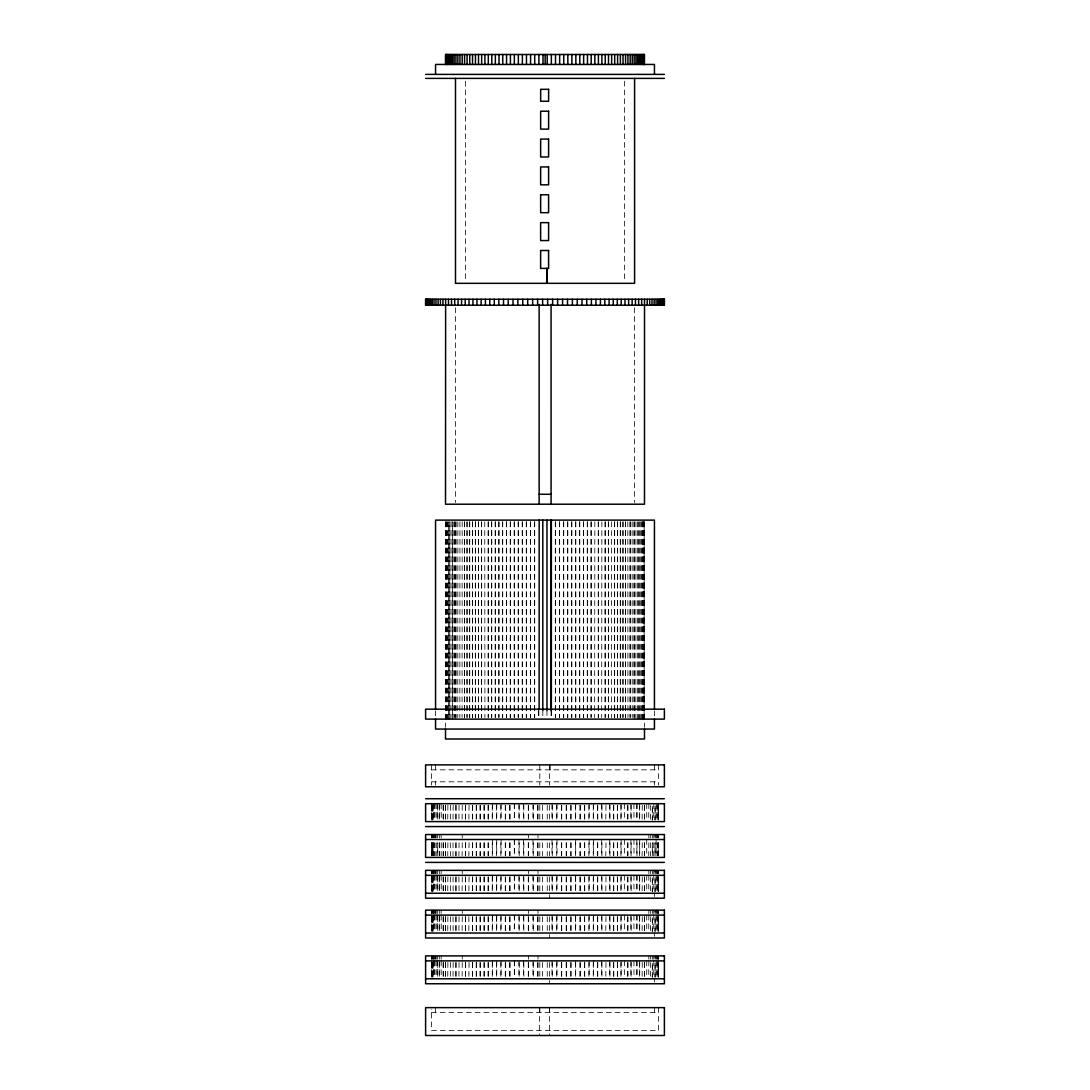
<?xml version="1.0" encoding="UTF-8"?>
<svg xmlns="http://www.w3.org/2000/svg" width="1090" height="1090" viewBox="0 0 1090 1090"><rect width="100%" height="100%" fill="white"/><g stroke="black" fill="none" stroke-linecap="round" stroke-linejoin="round"><path stroke-width="0.75" stroke-dasharray="5 3.75" d="M431.408 769.853L658.592 769.853M431.408 781.803L658.592 781.803M431.381 1012.61L658.619 1012.61M658.592 764.88L658.592 785.127M658.619 803.698L658.524 819.98M658.619 834.531L658.524 837.856M658.619 842.761L658.524 855.786M658.619 870.351L658.524 873.662M658.619 875.325L658.524 891.606M658.619 910.136L658.524 913.461M658.619 915.123L658.524 931.391M658.619 955.903L658.524 959.227M658.619 960.876L658.524 977.158M658.619 1007.637L658.619 1030.513L431.381 1030.513L431.381 1009.299M657.747 803.698L657.706 819.98M657.747 834.531L657.706 837.856M657.747 842.761L657.706 855.786M657.747 870.351L657.706 873.662M657.747 875.325L657.706 891.606M657.747 910.136L657.706 913.461M657.747 915.123L657.706 931.391M657.747 955.903L657.706 959.227M657.747 960.876L657.706 977.158M657.052 805.319L657.011 819.98M657.052 834.531L657.011 837.856M657.052 842.761L657.011 855.786M657.052 870.351L657.011 873.662M657.052 876.946L657.011 891.606M657.052 910.136L657.011 913.461M657.052 916.745L657.011 931.391M657.052 955.903L657.011 959.227M657.052 962.511L657.011 977.158M656.166 803.698L656.112 819.98M656.166 834.531L656.112 837.856M656.112 839.504L656.112 855.786M656.166 870.351L656.112 873.662M656.166 875.325L656.112 891.606M656.166 910.136L656.112 913.461M656.166 915.123L656.112 931.391M656.166 955.903L656.112 959.227M656.166 960.876L656.112 977.158M654.436 710.816L654.436 717.452M654.422 764.88L654.422 769.853M654.422 781.803L654.422 785.127M654.45 893.228L654.45 896.552M654.45 933.026L654.45 936.337M654.45 978.793L654.45 982.104M654.45 1007.637L654.45 1012.61M653.809 803.698L653.741 819.98M653.809 834.531L653.741 837.856M653.809 842.761L653.741 855.786M653.809 870.351L653.741 873.662M653.809 875.325L653.741 891.606M653.809 910.136L653.741 913.461M653.809 915.123L653.741 931.391M653.809 955.903L653.741 959.227M653.809 960.876L653.741 977.158M652.351 834.531L652.351 837.856M652.351 870.351L652.351 873.662M652.351 910.136L652.351 913.461M652.351 955.903L652.351 959.227M650.689 805.319L650.594 819.98M650.689 834.531L650.689 837.856M650.689 842.761L650.594 855.786M650.689 870.351L650.689 873.662M650.689 876.946L650.594 891.606M650.689 910.136L650.689 913.461M650.689 916.745L650.594 931.391M650.689 955.903L650.689 959.227M650.689 962.511L650.594 977.158M648.85 803.698L648.754 819.98M648.85 834.531L648.85 837.856M648.85 842.761L648.754 855.786M648.85 870.351L648.85 873.662M648.85 875.325L648.754 891.606M648.85 910.136L648.85 913.461M648.85 915.123L648.754 931.391M648.85 955.903L648.85 959.227M648.85 960.876L648.754 977.158M646.724 803.698L646.724 819.98M646.724 839.504L646.724 855.786M646.724 875.325L646.724 891.606M646.724 915.123L646.724 931.391M646.724 960.876L646.724 977.158M644.626 805.319L644.626 819.98M644.626 842.761L644.626 855.786M644.626 876.946L644.626 891.606M644.626 916.745L644.626 931.391M644.626 962.511L644.626 977.158M644.49 521.824L644.49 727.398M644.503 805.319L644.503 819.98M644.503 842.761L644.503 855.786M644.503 876.946L644.503 891.606M644.503 916.745L644.503 931.391M644.503 962.511L644.503 977.158M643.727 521.824L643.727 719.114M643.7 521.824L643.7 719.114M643.086 521.824L643.114 719.114M642.337 521.824L642.337 719.114M642.296 521.824L642.296 719.114M642.255 805.319L642.119 819.98M642.255 842.761L642.119 855.786M642.255 876.946L642.119 891.606M642.255 916.745L642.119 931.391M642.255 962.511L642.119 977.158M641.397 521.824L641.342 719.114M640.28 521.824L640.212 719.114M639.707 803.698L639.707 819.98M639.707 839.504L639.707 855.786M639.707 875.325L639.707 891.606M639.707 915.123L639.707 931.391M639.707 960.876L639.707 977.158M639.571 805.319L639.571 819.98M639.571 842.761L639.571 855.786M639.571 876.946L639.571 891.606M639.571 916.745L639.571 931.391M639.571 962.511L639.571 977.158M638.999 521.824L638.999 719.114M638.917 521.824L638.917 719.114M637.541 521.824L637.459 719.114M636.996 803.698L636.996 819.98M636.996 842.761L636.996 855.786M636.996 875.325L636.996 891.606M636.996 915.123L636.996 931.391M636.996 960.876L636.996 977.158M636.846 803.698L636.846 819.98M636.846 839.504L636.846 855.786M636.846 875.325L636.846 891.606M636.846 915.123L636.846 931.391M636.846 960.876L636.846 977.158M635.933 521.824L635.851 719.114M634.544 307.721L634.544 502.517M634.162 521.824L634.162 717.411M634.067 521.824L634.067 719.114M633.971 803.698L633.971 819.98M633.971 839.504L633.971 855.786M633.971 875.325L633.971 891.606M633.971 915.123L633.971 931.391M633.971 960.876L633.971 977.158M632.132 521.824L632.241 717.411M631.096 805.319L631.096 819.98M631.096 842.761L631.096 855.786M631.096 876.946L631.096 891.606M631.096 916.745L631.096 931.391M631.096 962.511L631.096 977.158M630.933 803.698L630.933 819.98M630.933 839.504L630.933 855.786M630.933 875.325L630.933 891.606M630.933 915.123L630.933 931.391M630.933 960.876L630.933 977.158M630.156 521.824L630.156 717.411M630.047 521.824L630.047 717.411M627.813 521.824L627.935 717.411M627.908 805.319L627.908 819.98M627.908 842.761L627.908 855.786M627.908 876.946L627.908 891.606M627.908 916.745L627.908 931.391M627.908 962.511L627.908 977.158M627.745 805.319L627.745 819.98M627.745 842.761L627.745 855.786M627.745 876.946L627.745 891.606M627.745 916.745L627.745 931.391M627.745 962.511L627.745 977.158M625.551 521.824L625.551 717.411M625.428 521.824L625.428 717.411M624.638 81.191L624.638 279.939M624.584 803.698L624.406 819.98M624.584 839.504L624.406 855.786M624.584 875.325L624.406 891.606M624.584 915.123L624.406 931.391M624.584 960.876L624.406 977.158M623.044 521.824L623.044 717.411M622.908 521.824L622.908 717.411M621.123 803.698L621.123 819.98M621.123 839.504L621.123 855.786M621.123 875.325L621.123 891.606M621.123 915.123L621.123 931.391M621.123 960.876L621.123 977.158M620.932 805.319L620.932 819.98M620.932 842.761L620.932 855.786M620.932 876.946L620.932 891.606M620.932 916.745L620.932 931.391M620.932 962.511L620.932 977.158M620.387 521.824L620.387 717.411M620.237 521.824L620.237 717.411M617.608 521.824L617.608 717.411M617.458 521.824L617.458 717.411M617.526 805.319L617.526 819.98M617.526 842.761L617.526 855.786M617.526 876.946L617.526 891.606M617.526 916.745L617.526 931.391M617.526 962.511L617.526 977.158M617.335 805.319L617.335 819.98M617.335 842.761L617.335 855.786M617.335 876.946L617.335 891.606M617.335 916.745L617.335 931.391M617.335 962.511L617.335 977.158M614.692 521.824L614.692 717.411M614.528 521.824L614.528 717.411M613.793 805.319L613.793 819.98M613.793 842.761L613.793 855.786M613.793 876.946L613.793 891.606M613.793 916.745L613.793 931.391M613.793 962.511L613.793 977.158M613.602 805.319L613.602 819.98M613.602 842.761L613.602 855.786M613.602 876.946L613.602 891.606M613.602 916.745L613.602 931.391M613.602 962.511L613.602 977.158M611.654 521.824L611.49 717.411M609.95 805.319L609.95 819.98M609.95 842.761L609.95 855.786M609.95 876.946L609.95 891.606M609.95 916.745L609.95 931.391M609.95 962.511L609.95 977.158M609.746 803.698L609.746 819.98M609.746 839.504L609.746 855.786M609.746 875.325L609.746 891.606M609.746 915.123L609.746 931.391M609.746 960.876L609.746 977.158M608.506 521.824L608.506 717.411M608.329 521.824L608.329 717.411M605.986 805.319L605.781 819.98M605.986 842.761L605.781 855.786M605.986 876.946L605.781 891.606M605.986 916.745L605.781 931.391M605.986 962.511L605.781 977.158M605.236 521.824L605.236 717.411M605.059 521.824L605.059 717.411M601.925 805.319L601.925 819.98M601.925 842.761L601.925 855.786M601.925 876.946L601.925 891.606M601.925 916.745L601.925 931.391M601.925 962.511L601.925 977.158M601.871 521.824L601.694 717.411M601.707 803.698L601.707 819.98M601.707 839.504L601.707 855.786M601.707 875.325L601.707 891.606M601.707 915.123L601.707 931.391M601.707 960.876L601.707 977.158M598.41 521.824L598.41 717.411M598.219 521.824L598.219 717.411M597.756 805.319L597.756 819.98M597.756 842.761L597.756 855.786M597.756 876.946L597.756 891.606M597.756 916.745L597.756 931.391M597.756 962.511L597.756 977.158M597.524 805.319L597.524 819.98M597.524 842.761L597.524 855.786M597.524 876.946L597.524 891.606M597.524 916.745L597.524 931.391M597.524 962.511L597.524 977.158M594.84 521.824L594.649 717.411M593.491 803.698L593.491 819.98M593.491 839.504L593.491 855.786M593.491 875.325L593.491 891.606M593.491 915.123L593.491 931.391M593.491 960.876L593.491 977.158M593.26 805.319L593.26 819.98M593.26 842.761L593.26 855.786M593.26 876.946L593.26 891.606M593.26 916.745L593.26 931.391M593.26 962.511L593.26 977.158M591.189 521.824L591.189 717.411M590.998 521.824L590.998 717.411M589.145 803.698L589.145 819.98M589.145 839.504L589.145 855.786M589.145 875.325L589.145 891.606M589.145 915.123L589.145 931.391M589.145 960.876L589.145 977.158M588.913 805.319L588.913 819.98M588.913 842.761L588.913 855.786M588.913 876.946L588.913 891.606M588.913 916.745L588.913 931.391M588.913 962.511L588.913 977.158M587.456 521.824L587.456 717.411M587.265 521.824L587.265 717.411M584.731 805.319L584.731 819.98M584.731 842.761L584.731 855.786M584.731 876.946L584.731 891.606M584.731 916.745L584.731 931.391M584.731 962.511L584.731 977.158M584.485 805.319L584.485 819.98M584.485 842.761L584.485 855.786M584.485 876.946L584.485 891.606M584.485 916.745L584.485 931.391M584.485 962.511L584.485 977.158M583.654 521.824L583.654 717.411M583.45 521.824L583.45 717.411M580.234 805.319L580.234 819.98M580.234 842.761L580.234 855.786M580.234 876.946L580.234 891.606M580.234 916.745L580.234 931.391M580.234 962.511L580.234 977.158M579.989 805.319L579.989 819.98M579.989 842.761L579.989 855.786M579.989 876.946L579.989 891.606M579.989 916.745L579.989 931.391M579.989 962.511L579.989 977.158M579.785 521.824L579.785 717.411M579.58 521.824L579.58 717.411M575.847 521.824L575.847 717.411M575.643 521.824L575.643 717.411M575.683 803.698L575.683 819.98M575.683 839.504L575.683 855.786M575.683 875.325L575.683 891.606M575.683 915.123L575.683 931.391M575.683 960.876L575.683 977.158M575.438 805.319L575.438 819.98M575.438 842.761L575.438 855.786M575.438 876.946L575.438 891.606M575.438 916.745L575.438 931.391M575.438 962.511L575.438 977.158M571.869 521.824L571.869 717.411M571.65 521.824L571.65 717.411M571.065 805.319L571.065 819.98M571.065 842.761L571.065 855.786M571.065 876.946L571.065 891.606M571.065 916.745L571.065 931.391M571.065 962.511L571.065 977.158M570.819 805.319L570.819 819.98M570.819 842.761L570.819 855.786M570.819 876.946L570.819 891.606M570.819 916.745L570.819 931.391M570.819 962.511L570.819 977.158M567.822 521.824L567.822 717.411M567.618 521.824L567.618 717.411M566.419 805.319L566.419 819.98M566.419 842.761L566.419 855.786M566.419 876.946L566.419 891.606M566.419 916.745L566.419 931.391M566.419 962.511L566.419 977.158M566.173 805.319L566.173 819.98M566.173 842.761L566.173 855.786M566.173 876.946L566.173 891.606M566.173 916.745L566.173 931.391M566.173 962.511L566.173 977.158M563.748 521.824L563.748 717.411M563.53 521.824L563.53 717.411M561.718 805.319L561.718 819.98M561.718 842.761L561.718 855.786M561.718 876.946L561.718 891.606M561.718 916.745L561.718 931.391M561.718 962.511L561.718 977.158M561.473 805.319L561.473 819.98M561.473 842.761L561.473 855.786M561.473 876.946L561.473 891.606M561.473 916.745L561.473 931.391M561.473 962.511L561.473 977.158M559.647 521.824L559.647 717.411M559.429 521.824L559.429 717.411M557.004 803.698L557.004 819.98M557.004 839.504L557.004 855.786M557.004 875.325L557.004 891.606M557.004 915.123L557.004 931.391M557.004 960.876L557.004 977.158M556.745 805.319L556.745 819.98M556.745 842.761L556.745 855.786M556.745 876.946L556.745 891.606M556.745 916.745L556.745 931.391M556.745 962.511L556.745 977.158M555.505 521.824L555.505 717.411M555.287 521.824L555.287 717.411M552.262 805.319L552.262 819.98M552.262 842.761L552.262 855.786M552.262 876.946L552.262 891.606M552.262 916.745L552.262 931.391M552.262 962.511L552.262 977.158M552.003 803.698L552.003 819.98M552.003 839.504L552.003 855.786M552.003 875.325L552.003 891.606M552.003 915.123L552.003 931.391M552.003 960.876L552.003 977.158M551.363 710.612L551.363 717.411M551.131 710.612L551.131 717.411M550.178 764.88L550.178 769.853M549.578 1007.637L549.578 1035.5M549.401 764.88L549.401 785.127M549.401 805.319L549.401 819.98M549.401 842.761L549.401 855.786M549.401 876.946L549.401 891.606M549.401 894.89L549.401 898.201M549.401 916.745L549.401 931.391M549.401 934.675L549.401 938M549.401 962.511L549.401 977.158M549.401 980.441L549.401 983.752M549.401 1007.637L549.401 1012.61M547.248 805.319L547.248 819.98M547.248 842.761L547.248 855.786M547.248 876.946L547.248 891.606M547.248 916.745L547.248 931.391M547.248 962.511L547.248 977.158M546.976 710.612L546.976 717.411M542.806 710.612L542.806 717.411M542.493 805.319L542.493 819.98M542.493 842.761L542.493 855.786M542.493 876.946L542.493 891.606M542.493 916.745L542.493 931.391M542.493 962.511L542.493 977.158M539.809 764.88L539.809 785.127M539.809 805.319L539.809 819.98M539.809 842.761L539.809 855.786M539.809 876.946L539.809 891.606M539.809 916.745L539.809 931.391M539.809 962.511L539.809 977.158M539.809 1007.637L539.809 1012.61M539.632 1007.637L539.632 1035.5M538.869 710.612L538.869 717.411M538.637 710.612L538.637 717.411M537.997 805.319L537.997 819.98M537.997 834.531L537.997 837.856M537.997 842.761L537.997 855.786M537.997 870.351L537.997 873.662M537.997 876.946L537.997 891.606M537.997 910.136L537.997 913.461M537.997 916.745L537.997 931.391M537.997 955.903L537.997 959.227M537.997 962.511L537.997 977.158M537.738 805.319L537.738 819.98M537.738 842.761L537.738 855.786M537.738 876.946L537.738 891.606M537.738 916.745L537.738 931.391M537.738 962.511L537.738 977.158M534.713 521.824L534.713 717.411M534.495 521.824L534.495 717.411M533.255 805.319L533.255 819.98M533.255 842.761L533.255 855.786M533.255 876.946L533.255 891.606M533.255 916.745L533.255 931.391M533.255 962.511L533.255 977.158M532.996 803.698L532.996 819.98M532.996 839.504L532.996 855.786M532.996 875.325L532.996 891.606M532.996 915.123L532.996 931.391M532.996 960.876L532.996 977.158M530.571 521.824L530.571 717.411M530.353 521.824L530.353 717.411M528.527 805.319L528.527 819.98M528.527 834.531L528.527 837.856M528.527 842.761L528.527 855.786M528.527 870.351L528.527 873.662M528.527 876.946L528.527 891.606M528.527 910.136L528.527 913.461M528.527 916.745L528.527 931.391M528.527 955.903L528.527 959.227M528.527 962.511L528.527 977.158M528.282 805.319L528.282 819.98M528.282 842.761L528.282 855.786M528.282 876.946L528.282 891.606M528.282 916.745L528.282 931.391M528.282 962.511L528.282 977.158M526.47 521.824L526.47 717.411M526.252 521.824L526.252 717.411M523.827 805.319L523.827 819.98M523.827 842.761L523.827 855.786M523.827 876.946L523.827 891.606M523.827 916.745L523.827 931.391M523.827 962.511L523.827 977.158M523.582 803.698L523.582 819.98M523.582 839.504L523.582 855.786M523.582 875.325L523.582 891.606M523.582 915.123L523.582 931.391M523.582 960.876L523.582 977.158M522.382 521.824L522.382 717.411M522.178 521.824L522.178 717.411M519.181 805.319L519.181 819.98M519.181 842.761L519.181 855.786M519.181 876.946L519.181 891.606M519.181 916.745L519.181 931.391M519.181 962.511L519.181 977.158M518.935 803.698L518.935 819.98M518.935 839.504L518.935 855.786M518.935 875.325L518.935 891.606M518.935 915.123L518.935 931.391M518.935 960.876L518.935 977.158M518.35 521.824L518.35 717.411M518.131 521.824L518.131 717.411M514.562 803.698L514.562 819.98M514.562 839.504L514.562 855.786M514.562 875.325L514.562 891.606M514.562 915.123L514.562 931.391M514.562 960.876L514.562 977.158M514.357 521.824L514.357 717.411M514.317 803.698L514.317 819.98M514.317 839.504L514.317 855.786M514.317 875.325L514.317 891.606M514.317 915.123L514.317 931.391M514.317 960.876L514.317 977.158M514.153 521.824L514.153 717.411M510.42 521.824L510.42 717.411M510.215 521.824L510.215 717.411M510.011 805.319L510.011 819.98M510.011 842.761L510.011 855.786M510.011 876.946L510.011 891.606M510.011 916.745L510.011 931.391M510.011 962.511L510.011 977.158M509.766 805.319L509.766 819.98M509.766 842.761L509.766 855.786M509.766 876.946L509.766 891.606M509.766 916.745L509.766 931.391M509.766 962.511L509.766 977.158M506.55 521.824L506.55 717.411M506.346 521.824L506.346 717.411M505.515 805.319L505.515 819.98M505.515 842.761L505.515 855.786M505.515 876.946L505.515 891.606M505.515 916.745L505.515 931.391M505.515 962.511L505.515 977.158M505.269 805.319L505.269 819.98M505.269 842.761L505.269 855.786M505.269 876.946L505.269 891.606M505.269 916.745L505.269 931.391M505.269 962.511L505.269 977.158M502.735 521.824L502.735 717.411M502.544 521.824L502.544 717.411M501.087 803.698L501.087 819.98M501.087 839.504L501.087 855.786M501.087 875.325L501.087 891.606M501.087 915.123L501.087 931.391M501.087 960.876L501.087 977.158M500.855 805.319L500.855 819.98M500.855 842.761L500.855 855.786M500.855 876.946L500.855 891.606M500.855 916.745L500.855 931.391M500.855 962.511L500.855 977.158M499.002 521.824L499.002 717.411M498.811 521.824L498.811 717.411M496.74 803.698L496.74 819.98M496.74 839.504L496.74 855.786M496.74 875.325L496.74 891.606M496.74 915.123L496.74 931.391M496.74 960.876L496.74 977.158M496.509 805.319L496.509 819.98M496.509 842.761L496.509 855.786M496.509 876.946L496.509 891.606M496.509 916.745L496.509 931.391M496.509 962.511L496.509 977.158M495.351 521.824L495.351 717.411M495.16 521.824L495.16 717.411M492.476 803.698L492.476 819.98M492.476 839.504L492.476 855.786M492.476 875.325L492.476 891.606M492.476 915.123L492.476 931.391M492.476 960.876L492.476 977.158M492.244 805.319L492.244 819.98M492.244 842.761L492.244 855.786M492.244 876.946L492.244 891.606M492.244 916.745L492.244 931.391M492.244 962.511L492.244 977.158M491.781 521.824L491.781 717.411M491.59 521.824L491.59 717.411M488.306 521.824L488.306 717.411M488.293 805.319L488.293 819.98M488.293 842.761L488.293 855.786M488.293 876.946L488.293 891.606M488.293 916.745L488.293 931.391M488.293 962.511L488.293 977.158M488.129 521.824L488.129 717.411M488.075 805.319L488.075 819.98M488.075 842.761L488.075 855.786M488.075 876.946L488.075 891.606M488.075 916.745L488.075 931.391M488.075 962.511L488.075 977.158M484.764 521.824L484.941 717.411M484.219 805.319L484.219 819.98M484.219 842.761L484.219 855.786M484.219 876.946L484.219 891.606M484.219 916.745L484.219 931.391M484.219 962.511L484.219 977.158M484.015 805.319L484.015 819.98M484.015 842.761L484.015 855.786M484.015 876.946L484.015 891.606M484.015 916.745L484.015 931.391M484.015 962.511L484.015 977.158M481.671 521.824L481.671 717.411M481.494 521.824L481.494 717.411M480.254 805.319L480.254 819.98M480.254 842.761L480.254 855.786M480.254 876.946L480.254 891.606M480.254 916.745L480.254 931.391M480.254 962.511L480.254 977.158M480.05 805.319L480.05 819.98M480.05 842.761L480.05 855.786M480.05 876.946L480.05 891.606M480.05 916.745L480.05 931.391M480.05 962.511L480.05 977.158M478.51 521.824L478.51 717.411M478.346 521.824L478.346 717.411M476.398 805.319L476.398 819.98M476.398 842.761L476.398 855.786M476.398 876.946L476.398 891.606M476.398 916.745L476.398 931.391M476.398 962.511L476.398 977.158M476.207 805.319L476.207 819.98M476.207 842.761L476.207 855.786M476.207 876.946L476.207 891.606M476.207 916.745L476.207 931.391M476.207 962.511L476.207 977.158M475.472 521.824L475.472 717.411M475.308 521.824L475.308 717.411M472.542 521.824L472.542 717.411M472.665 805.319L472.665 819.98M472.665 842.761L472.665 855.786M472.665 876.946L472.665 891.606M472.665 916.745L472.665 931.391M472.665 962.511L472.665 977.158M472.392 521.824L472.392 717.411M472.474 805.319L472.474 819.98M472.474 842.761L472.474 855.786M472.474 876.946L472.474 891.606M472.474 916.745L472.474 931.391M472.474 962.511L472.474 977.158M469.763 521.824L469.763 717.411M469.613 521.824L469.613 717.411M469.068 805.319L468.877 819.98M469.068 842.761L468.877 855.786M469.068 876.946L468.877 891.606M468.877 916.745L468.877 931.391M469.068 962.511L468.877 977.158M467.092 521.824L467.092 717.411M466.956 521.824L466.956 717.411M465.457 81.191L465.457 279.939M465.594 805.319L465.594 819.98M465.594 842.761L465.594 855.786M465.594 876.946L465.594 891.606M465.594 916.745L465.594 931.391M465.594 962.511L465.594 977.158M465.416 805.319L465.416 819.98M465.416 842.761L465.416 855.786M465.416 876.946L465.416 891.606M465.416 916.745L465.416 931.391M465.416 962.511L465.416 977.158M464.572 521.824L464.572 717.411M464.449 521.824L464.449 717.411M462.187 521.824L462.065 717.411M462.255 805.319L462.092 819.98M462.255 834.531L462.255 837.856M462.255 842.761L462.092 855.786M462.255 870.351L462.255 873.662M462.255 876.946L462.092 891.606M462.255 910.136L462.255 913.461M462.255 916.745L462.092 931.391M462.255 955.903L462.255 959.227M462.255 962.511L462.092 977.158M459.953 521.824L459.844 717.411M459.067 805.319L458.904 819.98M459.067 842.761L458.904 855.786M458.904 876.946L459.067 891.606M459.067 916.745L458.904 931.391M459.067 962.511L458.904 977.158M457.868 521.824L457.759 717.411M455.933 521.824L455.933 719.114M456.029 805.319L456.029 819.98M456.029 842.761L456.029 855.786M456.029 876.946L456.029 891.606M456.029 916.745L456.029 931.391M456.029 962.511L456.029 977.158M455.838 521.824L455.838 717.411M455.879 805.319L455.879 819.98M455.879 842.761L455.879 855.786M455.879 876.946L455.879 891.606M455.879 916.745L455.879 931.391M455.879 962.511L455.879 977.158M455.457 307.721L455.457 502.517M454.149 521.824L454.149 719.114M454.067 521.824L454.067 717.411M453.154 805.319L453.004 819.98M453.004 842.761L453.004 855.786M453.004 876.946L453.154 891.606M453.004 916.745L453.154 931.391M453.154 962.511L453.004 977.158M452.541 719.114L452.541 521.824L452.459 717.411M451.083 521.824L451.001 719.114M450.429 805.319L450.293 819.98M450.293 842.761L450.429 855.786M450.293 876.946L450.429 891.606M450.429 916.745L450.293 931.391M450.429 962.511L450.293 977.158M447.881 805.319L447.745 819.98M447.881 842.761L447.745 855.786M447.881 876.946L447.745 891.606M447.881 916.745L447.745 931.391M447.881 962.511L447.745 977.158M447.663 521.824L447.704 719.114M446.914 521.824L446.886 719.114M446.3 521.824L446.273 719.114M445.865 521.824L445.851 719.114M445.606 521.824L445.51 727.398M445.497 805.319L445.497 819.98M445.497 842.761L445.497 855.786M445.497 876.946L445.497 891.606M445.497 916.745L445.497 931.391M445.497 962.511L445.497 977.158M445.374 805.319L445.374 819.98M445.374 842.761L445.374 855.786M445.374 876.946L445.374 891.606M445.374 916.745L445.374 931.391M445.374 962.511L445.374 977.158M443.276 805.319L443.276 819.98M443.276 842.761L443.276 855.786M443.276 876.946L443.276 891.606M443.276 916.745L443.276 931.391M443.276 962.511L443.276 977.158M443.167 805.319L443.167 819.98M443.167 842.761L443.167 855.786M443.167 876.946L443.167 891.606M443.167 916.745L443.167 931.391M443.167 962.511L443.167 977.158M441.15 803.698L441.246 819.98M441.15 834.531L441.15 837.856M441.246 842.761L441.15 855.786M441.15 870.351L441.15 873.662M441.15 875.325L441.246 891.606M441.15 910.136L441.15 913.461M441.15 915.123L441.246 931.391M441.15 955.903L441.15 959.227M441.15 960.876L441.15 977.158M439.406 805.319L439.406 819.98M439.406 842.761L439.406 855.786M439.406 876.946L439.406 891.606M439.406 916.745L439.406 931.391M439.406 962.511L439.406 977.158M439.311 803.698L439.311 819.98M439.311 834.531L439.311 837.856M439.311 842.761L439.311 855.786M439.311 870.351L439.311 873.662M439.311 875.325L439.311 891.606M439.311 910.136L439.311 913.461M439.311 915.123L439.311 931.391M439.311 955.903L439.311 959.227M439.311 960.876L439.311 977.158M437.744 805.319L437.744 819.98L437.649 803.698M437.744 876.946L437.744 891.606L437.649 875.325M437.744 916.745L437.744 931.391L437.649 915.123M437.744 962.511L437.744 977.158L437.649 960.876M437.649 834.531L437.649 837.856M437.649 870.351L437.649 873.662M437.649 910.136L437.649 913.461M437.649 955.903L437.649 959.227M436.191 803.698L436.259 819.98M436.259 834.531L436.191 837.856M436.259 842.761L436.191 855.786M436.259 870.351L436.191 873.662M436.259 875.325L436.191 891.606M436.191 910.136L436.191 913.461M436.191 915.123L436.259 931.391M436.191 955.903L436.259 959.227M436.191 960.876L436.259 977.158M435.564 710.816L435.564 717.452M435.578 764.88L435.578 769.853M435.578 781.803L435.578 785.127M435.55 834.531L435.55 837.856M435.55 870.351L435.55 873.662M435.55 910.136L435.55 913.461M435.55 955.903L435.55 959.227M435.55 1007.637L435.55 1012.61M434.978 803.698L434.91 819.98M434.978 834.531L434.91 837.856M434.91 842.761L434.978 855.786M434.91 870.351L434.978 873.662M434.978 875.325L434.91 891.606M434.91 910.136L434.978 913.461M434.91 915.123L434.978 931.391M434.978 955.903L434.91 959.227M434.978 960.876L434.91 977.158M433.888 803.698L433.888 819.98M433.888 834.531L433.888 837.856M433.888 842.761L433.888 855.786M433.888 870.351L433.888 873.662M433.888 875.325L433.888 891.606M433.888 910.136L433.888 913.461M433.888 915.123L433.888 931.391M433.888 955.903L433.888 959.227M433.888 960.876L433.888 977.158M433.834 803.698L433.834 819.98M433.834 834.531L433.834 837.856M433.834 842.761L433.834 855.786M433.834 870.351L433.834 873.662M433.834 875.325L433.834 891.606M433.834 910.136L433.834 913.461M433.834 915.123L433.834 931.391M433.834 955.903L433.834 959.227M433.834 960.876L433.834 977.158M431.79 803.698L431.763 819.98M431.79 834.531L431.763 837.856M431.79 842.761L431.763 855.786M431.763 870.351L431.79 873.662M431.763 875.325L431.79 891.606M431.79 910.136L431.763 913.461M431.763 915.123L431.79 931.391M431.763 955.903L431.79 959.227M431.79 960.876L431.763 977.158M431.408 764.88L431.408 785.127M658.237 819.98L658.237 805.319L658.21 819.98M658.237 837.856L658.237 834.531L658.21 837.856M658.237 855.786L658.237 842.761L658.21 855.786M658.237 873.662L658.237 870.351L658.21 873.662M658.237 891.606L658.237 876.946L658.21 891.606M658.237 913.461L658.237 910.136L658.21 913.461M658.237 931.391L658.237 916.745L658.21 931.391M658.237 959.227L658.237 955.903L658.21 959.227M658.237 977.158L658.237 962.511L658.21 977.158M655.09 819.98L655.09 805.319L655.022 819.98M655.09 837.856L655.09 834.531L655.022 837.856M655.09 855.786L655.09 842.761L655.022 855.786M655.09 873.662L655.09 870.351L655.022 873.662M655.09 891.606L655.09 876.946L655.022 891.606M655.09 913.461L655.09 910.136L655.022 913.461M655.09 931.391L655.09 916.745L655.022 931.391M655.09 959.227L655.09 955.903L655.022 959.227M655.09 977.158L655.09 962.511L655.022 977.158M652.351 819.98L652.351 805.319L652.256 819.98M652.351 855.786L652.351 842.761L652.256 855.786M652.351 891.606L652.351 876.946L652.256 891.606M652.351 931.391L652.351 916.745L652.256 931.391M652.351 977.158L652.351 962.511L652.256 977.158M644.149 719.114L644.149 521.824L644.135 719.114M449.788 719.114L449.788 521.824L449.72 719.114M448.658 719.114L448.658 521.824L448.603 719.114M437.744 855.786L437.744 842.761L437.649 855.786M432.989 819.98L432.989 803.698L432.948 819.98M432.989 837.856L432.989 834.531L432.948 837.856M432.989 855.786L432.989 842.761L432.948 855.786M432.989 873.662L432.989 870.351L432.948 873.662M432.989 891.606L432.989 875.325L432.948 891.606M432.989 913.461L432.989 910.136L432.948 913.461M432.989 931.391L432.989 915.123L432.948 931.391M432.989 959.227L432.989 955.903L432.948 959.227M432.989 977.158L432.989 960.876L432.948 977.158M432.294 819.98L432.294 803.698L432.253 819.98M432.294 837.856L432.294 834.531L432.253 837.856M432.294 855.786L432.294 842.761L432.253 855.786M432.294 873.662L432.294 870.351L432.253 873.662M432.294 891.606L432.294 875.325L432.253 891.606M432.294 913.461L432.294 910.136L432.253 913.461M432.294 931.391L432.294 915.123L432.253 931.391M432.294 959.227L432.294 955.903L432.253 959.227M432.294 977.158L432.294 960.876L432.253 977.158M431.477 819.98L431.477 803.698L431.381 819.98M431.477 837.856L431.477 834.531L431.381 837.856M431.477 855.786L431.477 842.761L431.381 855.786M431.477 873.662L431.477 870.351L431.381 873.662M431.477 891.606L431.477 875.325L431.381 891.606M431.477 913.461L431.477 910.136L431.381 913.461M431.477 931.391L431.477 915.123L431.381 931.391M431.477 959.227L431.477 955.903L431.381 959.227M431.477 977.158L431.477 960.876L431.381 977.158"/><path stroke-width="1.5" d="M425.604 74.392L664.396 74.392M425.604 78.385L664.396 78.385M539.128 494.26L551.077 494.26M425.604 798.725L664.396 798.725M425.604 826.574L664.396 826.574M425.604 839.504L664.396 839.504M425.604 862.394L664.396 862.394M425.604 875.325L664.396 875.325M425.604 893.228L664.396 893.228M425.604 915.123L664.396 915.123M425.604 933.026L664.396 933.026M425.604 960.876L664.396 960.876M425.604 978.793L664.396 978.793M546.839 268.399L546.976 283.332L546.976 268.399M664.287 299.246L664.301 305.227M663.987 299.246L663.987 305.227M663.469 299.246L663.469 305.227M662.747 299.246L662.747 305.227M661.821 299.246L661.821 305.227M660.676 299.246L660.676 305.227M659.341 299.246L659.341 305.227M657.801 299.246L657.801 305.227M656.057 299.246L656.057 305.227M654.45 74.392L654.45 64.446L435.55 64.446L435.55 74.392M654.436 709.168L654.436 520.121L435.564 520.121L435.564 709.168M654.436 719.114L654.436 729.06L435.564 729.06L435.564 719.114M654.123 299.246L654.123 305.227M651.997 299.246L651.997 305.227M649.694 299.246L649.694 305.227M647.201 299.246L647.201 305.227M644.408 64.446L644.503 54.5L445.497 54.5L445.497 64.446M644.517 299.246L644.49 504.207L445.51 504.207L445.633 299.246M644.49 729.06L644.49 739.006L445.51 739.006L445.51 729.06M643.127 54.5L643.127 64.446M642.351 54.5L642.351 64.446M641.669 299.246L641.669 305.227M641.397 54.5L641.397 64.446M640.28 54.5L640.28 64.446M638.999 54.5L638.999 64.446M638.658 299.246L638.658 305.227M637.555 54.5L637.555 64.446M635.947 54.5L635.947 64.446M635.47 299.246L635.47 305.227M634.584 78.385L634.584 283.332L455.497 283.332L455.497 78.385M634.176 54.5L634.176 64.446M632.241 54.5L632.241 64.446M632.132 299.246L632.132 305.227M630.17 54.5L630.17 64.446M628.63 299.246L628.63 305.227M627.935 54.5L627.935 64.446M625.565 54.5L625.565 64.446M624.992 299.246L624.992 305.227M623.044 54.5L623.044 64.446M621.205 299.246L621.205 305.227M620.387 54.5L620.387 64.446M617.608 54.5L617.608 64.446M617.294 299.246L617.294 305.227M614.692 54.5L614.692 64.446M613.248 299.246L613.248 305.227M611.654 54.5L611.654 64.446M609.092 299.246L609.092 305.227M608.506 54.5L608.506 64.446M605.25 54.5L605.25 64.446M604.814 299.246L604.814 305.227M601.871 54.5L601.871 64.446M600.427 299.246L600.427 305.227M598.41 54.5L598.41 64.446M595.957 299.246L595.957 305.227M594.84 54.5L594.84 64.446M591.393 299.246L591.393 305.227M591.189 54.5L591.189 64.446M587.469 54.5L587.469 64.446M586.747 299.246L586.747 305.227M583.654 54.5L583.654 64.446M582.019 299.246L582.019 305.227M579.785 54.5L579.785 64.446M577.237 299.246L577.237 305.227M575.847 54.5L575.847 64.446M572.4 299.246L572.4 305.227M571.869 54.5L571.869 64.446M567.822 54.5L567.822 64.446M567.509 299.246L567.509 305.227M563.748 54.5L563.748 64.446M562.576 299.246L562.576 305.227M559.647 54.5L559.647 64.446M557.617 299.246L557.617 305.227M555.505 54.5L555.505 64.446M552.63 299.246L552.63 305.227M551.363 54.5L551.363 64.446M551.363 520.121L551.363 710.612M551.063 304.342L551.077 504.207M551.077 520.121L551.131 710.612M547.63 299.246L547.63 305.227M547.194 54.5L547.194 64.446M546.976 520.121L546.976 710.612M545.15 54.5L545.15 64.446M543.024 54.5L543.024 64.446M542.806 520.121L542.806 710.612M542.629 299.246L542.629 305.227M539.128 304.342L539.141 504.207M539.155 520.121L539.141 709.168M538.869 54.5L538.869 64.446M537.629 299.246L537.629 305.227M534.713 54.5L534.713 64.446M532.656 299.246L532.656 305.227M530.571 54.5L530.571 64.446M527.696 299.246L527.696 305.227M526.47 54.5L526.47 64.446M522.764 299.246L522.764 305.227M522.382 54.5L522.382 64.446M518.35 54.5L518.35 64.446M517.859 299.246L517.859 305.227M514.357 54.5L514.357 64.446M513.022 299.246L513.022 305.227M510.42 54.5L510.42 64.446M508.226 299.246L508.226 305.227M506.55 54.5L506.55 64.446M503.512 299.246L503.512 305.227M502.735 54.5L502.735 64.446M499.002 54.5L499.002 64.446M498.852 299.246L498.852 305.227M495.351 54.5L495.351 64.446M494.288 299.246L494.288 305.227M491.781 54.5L491.781 64.446M489.805 299.246L489.805 305.227M488.306 54.5L488.306 64.446M485.418 299.246L485.418 305.227M484.927 54.5L484.927 64.446M481.657 54.5L481.657 64.446M481.14 299.246L481.14 305.227M478.51 54.5L478.51 64.446M476.97 299.246L476.97 305.227M475.458 54.5L475.458 64.446M472.924 299.246L472.924 305.227M472.542 54.5L472.542 64.446M469.749 54.5L469.749 64.446M469 299.246L469 305.227M467.092 54.5L467.092 64.446M465.212 299.246L465.212 305.227M464.572 54.5L464.572 64.446M462.187 54.5L462.187 64.446M461.56 299.246L461.56 305.227M459.953 54.5L459.953 64.446M458.059 299.246L458.059 305.227M457.868 54.5L457.868 64.446M455.933 54.5L455.933 64.446M454.707 299.246L454.707 305.227M454.149 54.5L454.149 64.446M452.527 54.5L452.527 64.446M451.519 299.246L451.519 305.227M451.069 54.5L451.069 64.446M449.775 54.5L449.775 64.446M448.658 54.5L448.658 64.446M448.481 299.246L448.481 305.227M447.704 54.5L447.704 64.446M446.914 54.5L446.914 64.446M446.273 54.5L446.3 64.446M445.837 54.5L445.865 64.446M442.935 299.246L442.935 305.227M440.442 299.246L440.442 305.227M438.112 299.246L438.112 305.227M435.986 299.246L435.986 305.227M434.038 299.246L434.038 305.227M432.294 299.246L432.294 305.227M430.741 299.246L430.741 305.227M429.392 299.246L429.392 305.227M428.247 299.246L428.247 305.227M427.294 299.246L427.294 305.227M426.558 299.246L426.558 305.227M426.04 299.246L426.04 305.227M425.713 299.246L425.713 305.227M540.64 194.783L540.64 212.686L548.597 212.686L548.597 194.783L540.64 194.783M548.583 250.496L548.583 268.399L540.626 268.399L540.626 250.496L548.583 250.496M548.597 222.646L548.597 240.549L540.626 240.549L540.626 222.646L548.597 222.646M548.597 166.934L548.597 184.837L540.64 184.837L540.64 166.934L548.597 166.934M548.597 139.07L548.597 156.974L540.64 156.974L540.64 139.07L548.597 139.07M548.611 111.207L548.611 129.124L540.654 129.124L540.654 111.207L548.611 111.207M548.611 89.326L540.654 89.326L540.654 101.261L548.611 101.261L548.611 89.326M664.396 299.246L425.604 299.246L425.604 305.227L664.396 305.227L664.396 299.246M664.396 709.168L425.604 709.168L425.604 719.114L664.396 719.114L664.396 709.168M664.396 764.88L425.604 764.88L425.604 786.789L664.396 786.789L664.396 764.88M664.396 803.698L425.604 803.698L425.604 821.601L664.396 821.601L664.396 803.698M664.396 834.531L425.604 834.531L425.604 857.421L664.396 857.421L664.396 834.531M664.396 870.351L425.604 870.351L425.604 898.201L664.396 898.201L664.396 870.351M664.396 910.136L425.604 910.136L425.604 938L664.396 938L664.396 910.136M664.396 955.903L425.604 955.903L425.604 983.752L664.396 983.752L664.396 955.903M664.396 1007.637L425.604 1007.637L425.604 1035.5L664.396 1035.5L664.396 1007.637M644.163 64.446L644.163 54.5L644.135 64.446M643.727 64.446L643.727 54.5L643.7 64.446"/></g></svg>
